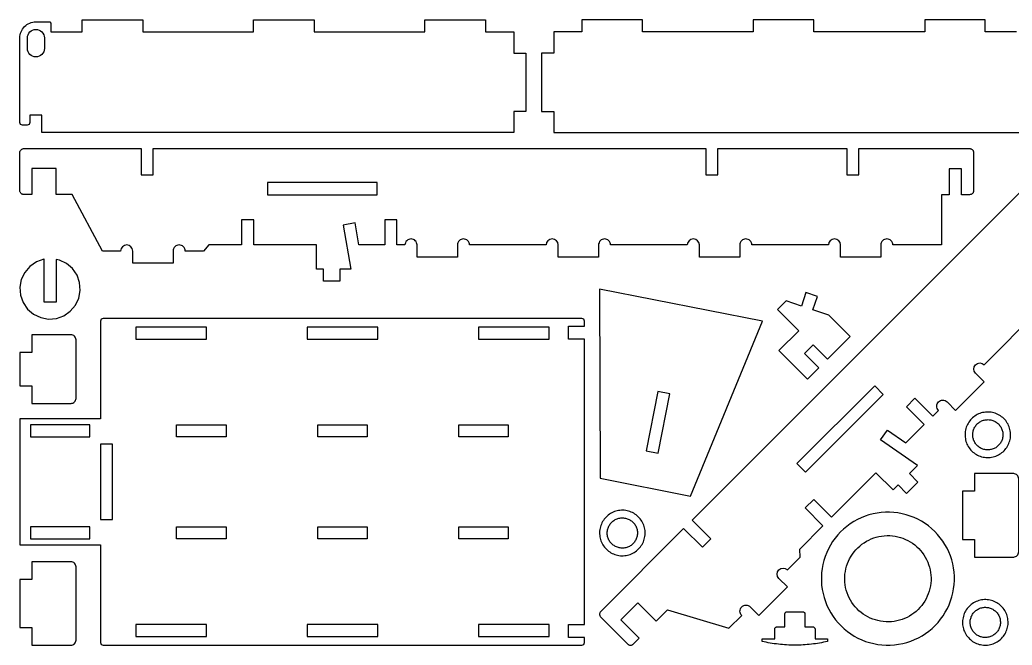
# Model space of a CAD drawing. Extents: x 10 to 601, y 10 to 599.
# Drawn here: x 10.3 to 404, y 9.5 to 257.8 of the extents above; entities that cross this region are included whole.
import ezdxf

# ---------------------------------------------------------------- set-up
doc = ezdxf.new("R2010")
doc.units = 0
doc.header["$MEASUREMENT"] = 0
doc.layers.add('EXT', color=1, linetype='CONTINUOUS')
doc.layers.add('INT', color=150, linetype='CONTINUOUS')

msp = doc.modelspace()

# ---------------------------------------------------------------- linework, layer by layer
at = {"layer": 'EXT'}
for points in [[(11.28, 216.04, -0.414214), (10.28, 217.04), (10.28, 250.66, -0.414214), (16.64, 257.02), (22.04, 257.02, -0.414214), (22.54, 256.52), (22.54, 253.04), (35.02, 253.04), (35.02, 257.84), (59.02, 257.84), (59.02, 253.04), (103.02, 253.04), (103.02, 257.84), (127.02, 257.84), (127.02, 253.04), (171.02, 253.04), (171.02, 257.84), (195.02, 257.84), (195.02, 253.04), (206.22, 253.04), (206.22, 244.65), (211.02, 244.65), (211.02, 221.43), (206.22, 221.43), (206.22, 213.04), (19.02, 213.04), (19.02, 220.04), (14.22, 220.04), (14.22, 217.04, -0.414214), (13.22, 216.04)], [(10.5, 189.25), (10.4, 189.43), (10.34, 189.63), (10.3, 189.84), (10.28, 190.05), (10.28, 205.13), (10.3, 205.34), (10.34, 205.55), (10.4, 205.75), (10.5, 205.93), (10.61, 206.11), (10.75, 206.26), (10.91, 206.4), (11.08, 206.52), (11.27, 206.61), (11.47, 206.68), (11.67, 206.72), (11.88, 206.73), (58.4, 206.73), (58.4, 196.23), (63.2, 196.23), (63.2, 206.73), (282.4, 206.73), (282.4, 196.23), (287.2, 196.23), (287.2, 206.73), (338.4, 206.73), (338.4, 196.23), (343.2, 196.23), (343.2, 206.73), (387.08, 206.73), (387.29, 206.72), (387.5, 206.68), (387.69, 206.61), (387.88, 206.52), (388.06, 206.4), (388.21, 206.26), (388.35, 206.11), (388.47, 205.93), (388.56, 205.75), (388.63, 205.55), (388.67, 205.34), (388.68, 205.13), (388.68, 190.01), (388.67, 189.8), (388.63, 189.6), (388.56, 189.4), (388.47, 189.21), (388.35, 189.04), (388.21, 188.88), (388.06, 188.74), (387.88, 188.63), (387.69, 188.54), (387.5, 188.47), (387.29, 188.43), (387.08, 188.41), (383.82, 188.41), (383.82, 198.71), (379.02, 198.71), (379.02, 188.41), (375.88, 188.41), (375.88, 168.44), (356.68, 168.44, 0.414214), (354.28, 170.84, 0.414214), (351.88, 168.44), (351.88, 163.64), (335.88, 163.64), (335.88, 168.44, 1), (331.08, 168.44), (300.68, 168.44, 0.414214), (298.28, 170.84, 0.414214), (295.88, 168.44), (295.88, 163.64), (279.88, 163.64), (279.88, 168.44, 1), (275.08, 168.44), (244.68, 168.44, 0.414214), (242.28, 170.84, 0.414214), (239.88, 168.44), (239.88, 163.64), (223.88, 163.64), (223.88, 168.44, 1), (219.08, 168.44), (188.68, 168.44, 0.414214), (186.28, 170.84, 0.414214), (183.88, 168.44), (183.88, 163.64), (167.88, 163.64), (167.88, 168.44, 0.414214), (165.48, 170.84, 0.414214), (163.08, 168.44), (159.88, 168.44), (159.88, 178.44), (155.08, 178.44), (155.08, 168.44), (144.8, 168.44), (143.26, 177.17), (138.54, 176.34), (141.64, 158.84), (137.18, 158.84), (137.18, 154.04), (130.78, 154.04), (130.78, 158.84), (127.98, 158.84), (127.98, 168.44), (103.08, 168.44), (103.08, 178.44), (98.28, 178.44), (98.28, 168.44), (85.21, 168.44), (83.08, 166.05), (75.88, 166.05, 0.414214), (73.48, 168.45, 0.414214), (71.08, 166.05), (71.08, 161.25), (55.08, 161.25), (55.08, 166.05, 1), (50.28, 166.05), (43.08, 166.05), (31.08, 188.45), (24.68, 188.45), (24.68, 198.75), (15.08, 198.75), (15.08, 188.45), (11.88, 188.45), (11.67, 188.46), (11.47, 188.5), (11.27, 188.57), (11.08, 188.66), (10.91, 188.78), (10.75, 188.91), (10.61, 189.07)], [(234.28, 138.24, 0.414214), (233.28, 139.24), (43.28, 139.24, 0.414214), (42.28, 138.24), (42.28, 99.44), (10.28, 99.44), (10.28, 49.34), (42.28, 49.34), (42.28, 10.54, 0.414214), (43.28, 9.54), (233.28, 9.54, 0.414214), (234.28, 10.54), (234.28, 12.54), (227.97, 12.54), (227.97, 17.73), (234.28, 17.73), (234.28, 131.06), (227.97, 131.06), (227.97, 136.24), (234.28, 136.24)], [(10.28, 112.54), (14.98, 112.54), (14.98, 105.54), (30.58, 105.54, 0.414214), (32.58, 107.54), (32.58, 130.79, 0.414214), (30.58, 132.79), (14.98, 132.79), (14.98, 125.79), (10.28, 125.79)], [(388.98, 44.54), (404.58, 44.54, 0.414214), (406.58, 46.54), (406.58, 75.65, 0.414214), (404.58, 77.65), (388.98, 77.65), (388.98, 70.65), (384.28, 70.65), (384.28, 51.54), (388.98, 51.54)], [(14.98, 9.54), (30.58, 9.54, 0.414214), (32.58, 11.54), (32.58, 40.65, 0.414214), (30.58, 42.65), (14.98, 42.65), (14.98, 35.65), (10.28, 35.65), (10.28, 16.54), (14.98, 16.54)]]:
    msp.add_lwpolyline(points, format="xyb", close=True, dxfattribs=at)
msp.add_lwpolyline([(405.76, 253.04), (393.28, 253.04), (393.28, 257.84), (369.28, 257.84), (369.28, 253.04), (325.28, 253.04), (325.28, 257.84), (301.28, 257.84), (301.28, 253.04), (257.28, 253.04), (257.28, 257.84), (233.28, 257.84), (233.28, 253.04), (222.08, 253.04), (222.08, 244.65), (217.28, 244.65), (217.28, 221.43), (222.08, 221.43), (222.08, 213.04), (409.28, 213.04)], dxfattribs=at)
msp.add_lwpolyline([(432.04, 214.23), (277.04, 59.23), (284.47, 51.8), (281.07, 48.41), (273.64, 55.83), (240.75, 22.94), (240.62, 22.79), (240.5, 22.61), (240.41, 22.42), (240.34, 22.23), (240.3, 22.02), (240.29, 21.81), (240.3, 21.6), (240.34, 21.4), (240.41, 21.2), (240.5, 21.01), (240.62, 20.84), (240.75, 20.68), (251.42, 10.01), (251.58, 9.87), (251.75, 9.76), (251.94, 9.67), (252.14, 9.6), (252.35, 9.56), (252.55, 9.54), (252.76, 9.56), (252.97, 9.6), (253.17, 9.67), (253.35, 9.76), (253.53, 9.87), (253.69, 10.01), (255.95, 12.27), (248.66, 19.56), (255.45, 26.35), (262.74, 19.06), (267.26, 23.59), (291.59, 16.23), (296.68, 21.33, -0.414214), (296.68, 24.72, -0.414214), (300.07, 24.72), (303.47, 21.33), (314.78, 32.64), (311.39, 36.03, -1), (314.78, 39.43), (319.87, 44.52), (319.68, 47.72), (328.93, 56.96), (321.85, 64.03), (325.25, 67.43), (332.32, 60.35), (349.92, 77.96), (356.71, 71.17), (358.69, 73.15), (362.09, 69.76), (366.61, 74.28), (363.22, 77.68), (366.37, 80.83), (351.8, 91.01), (354.56, 94.94), (361.82, 89.86), (369.09, 97.12), (362.02, 104.19), (365.41, 107.59), (372.48, 100.52), (374.75, 102.78, -0.414214), (374.75, 106.17, -0.414214), (378.14, 106.17), (381.53, 102.78), (392.85, 114.09), (389.45, 117.49, -1), (392.85, 120.88), (414.34, 142.38, -0.414214)], format="xyb", dxfattribs=at)
for points in [[(30.3, 142.1), (32.34, 144.49), (33.69, 147.31), (34.26, 150.39), (34.01, 153.52), (32.97, 156.47), (31.2, 159.05), (28.81, 161.09), (25.99, 162.44), (24.67, 162.68), (24.67, 145.72), (19.87, 145.72), (19.87, 162.76), (19.78, 162.76), (16.83, 161.72), (14.25, 159.94), (12.21, 157.56), (10.86, 154.73), (10.29, 151.65), (10.54, 148.53), (11.58, 145.58), (13.36, 143), (15.74, 140.96), (18.57, 139.61), (21.65, 139.04), (24.77, 139.29), (27.72, 140.33)], [(276.38, 68.75), (304.93, 138.15), (240.29, 150.83), (240.5, 75.79)], [(322.73, 115.16), (327.25, 119.69), (321.59, 125.34), (324.99, 128.74), (330.65, 123.08), (339.7, 132.13), (331.27, 140.56), (324.92, 142.68), (326.69, 147.99), (322.14, 149.51), (320.37, 144.19), (314.3, 146.22), (310.9, 142.82), (319.33, 134.39), (311.41, 126.48)], [(388.41, 86.24), (388.85, 85.88), (389.31, 85.55), (389.79, 85.25), (390.29, 84.98), (390.81, 84.75), (391.34, 84.54), (391.88, 84.37), (392.43, 84.24), (392.99, 84.14), (393.56, 84.07), (394.12, 84.04), (394.69, 84.05), (395.26, 84.09), (395.82, 84.16), (396.38, 84.28), (396.93, 84.42), (397.46, 84.6), (397.99, 84.82), (398.5, 85.06), (399, 85.34), (399.47, 85.65), (399.93, 85.99), (400.36, 86.35), (400.77, 86.75), (401.16, 87.17), (401.52, 87.61), (401.85, 88.07), (402.15, 88.55), (402.41, 89.05), (402.65, 89.57), (402.85, 90.1), (403.03, 90.64), (403.16, 91.19), (403.26, 91.75), (403.33, 92.31), (403.36, 92.88), (403.35, 93.45), (403.31, 94.02), (403.23, 94.58), (403.12, 95.13), (402.98, 95.68), (402.8, 96.22), (402.58, 96.75), (402.33, 97.26), (402.06, 97.75), (401.75, 98.23), (401.41, 98.69), (401.04, 99.12), (400.65, 99.53), (400.23, 99.92), (399.79, 100.27), (399.33, 100.6), (398.85, 100.9), (398.35, 101.17), (397.83, 101.41), (397.3, 101.61), (396.76, 101.78), (396.21, 101.92), (395.65, 102.02), (395.08, 102.09), (394.52, 102.12), (393.95, 102.11), (393.38, 102.07), (392.82, 101.99), (392.26, 101.88), (391.71, 101.73), (391.18, 101.55), (390.65, 101.34), (390.14, 101.09), (389.64, 100.81), (389.17, 100.51), (388.71, 100.17), (388.28, 99.8), (387.87, 99.41), (387.48, 98.99), (387.12, 98.55), (386.79, 98.09), (386.5, 97.6), (386.23, 97.1), (385.99, 96.59), (385.79, 96.06), (385.62, 95.52), (385.48, 94.96), (385.38, 94.41), (385.31, 93.84), (385.28, 93.27), (385.29, 92.71), (385.33, 92.14), (385.41, 91.58), (385.52, 91.02), (385.66, 90.47), (385.84, 89.93), (386.06, 89.41), (386.31, 88.9), (386.58, 88.4), (386.89, 87.92), (387.23, 87.47), (387.6, 87.03), (387.99, 86.62)], [(391.02, 88.07), (390.71, 88.28), (390.42, 88.52), (390.14, 88.78), (389.88, 89.05), (389.63, 89.33), (389.41, 89.63), (389.2, 89.95), (389.01, 90.28), (388.85, 90.62), (388.7, 90.97), (388.58, 91.32), (388.48, 91.69), (388.41, 92.05), (388.36, 92.43), (388.33, 92.8), (388.32, 93.18), (388.34, 93.56), (388.38, 93.93), (388.45, 94.3), (388.54, 94.67), (388.65, 95.03), (388.78, 95.38), (388.94, 95.73), (389.11, 96.06), (389.31, 96.38), (389.53, 96.69), (389.76, 96.98), (390.02, 97.26), (390.29, 97.52), (390.58, 97.77), (390.88, 97.99), (391.19, 98.2), (391.52, 98.38), (391.86, 98.55), (392.21, 98.69), (392.56, 98.82), (392.93, 98.91), (393.3, 98.99), (393.67, 99.04), (394.05, 99.07), (394.42, 99.08), (394.8, 99.06), (395.17, 99.02), (395.55, 98.95), (395.91, 98.86), (396.27, 98.75), (396.62, 98.62), (396.97, 98.46), (397.3, 98.29), (397.62, 98.09), (397.93, 97.87), (398.22, 97.63), (398.5, 97.38), (398.76, 97.11), (399.01, 96.82), (399.23, 96.52), (399.44, 96.21), (399.63, 95.88), (399.79, 95.54), (399.94, 95.19), (400.06, 94.83), (400.16, 94.47), (400.23, 94.1), (400.28, 93.73), (400.31, 93.35), (400.32, 92.97), (400.3, 92.6), (400.26, 92.22), (400.19, 91.85), (400.11, 91.49), (399.99, 91.13), (399.86, 90.77), (399.7, 90.43), (399.53, 90.1), (399.33, 89.78), (399.11, 89.47), (398.88, 89.17), (398.62, 88.9), (398.35, 88.63), (398.06, 88.39), (397.76, 88.16), (397.45, 87.96), (397.12, 87.77), (396.78, 87.61), (396.43, 87.46), (396.08, 87.34), (395.71, 87.24), (395.34, 87.17), (394.97, 87.11), (394.59, 87.08), (394.22, 87.08), (393.84, 87.1), (393.47, 87.14), (393.1, 87.2), (392.73, 87.29), (392.37, 87.4), (392.02, 87.54), (391.67, 87.69), (391.34, 87.87)], [(243.41, 47.24), (243.85, 46.88), (244.31, 46.55), (244.79, 46.25), (245.29, 45.98), (245.81, 45.75), (246.34, 45.54), (246.88, 45.37), (247.43, 45.24), (247.99, 45.14), (248.56, 45.07), (249.12, 45.04), (249.69, 45.05), (250.26, 45.09), (250.82, 45.16), (251.38, 45.28), (251.93, 45.42), (252.46, 45.6), (252.99, 45.82), (253.5, 46.06), (254, 46.34), (254.47, 46.65), (254.93, 46.99), (255.36, 47.35), (255.77, 47.75), (256.16, 48.17), (256.52, 48.61), (256.85, 49.07), (257.15, 49.55), (257.41, 50.05), (257.65, 50.57), (257.85, 51.1), (258.03, 51.64), (258.16, 52.19), (258.26, 52.75), (258.33, 53.31), (258.36, 53.88), (258.35, 54.45), (258.31, 55.02), (258.23, 55.58), (258.12, 56.13), (257.98, 56.68), (257.8, 57.22), (257.58, 57.75), (257.33, 58.26), (257.06, 58.75), (256.75, 59.23), (256.41, 59.69), (256.04, 60.12), (255.65, 60.53), (255.23, 60.92), (254.79, 61.27), (254.33, 61.6), (253.85, 61.9), (253.35, 62.17), (252.83, 62.41), (252.3, 62.61), (251.76, 62.78), (251.21, 62.92), (250.65, 63.02), (250.08, 63.09), (249.52, 63.12), (248.95, 63.11), (248.38, 63.07), (247.82, 62.99), (247.26, 62.88), (246.71, 62.73), (246.18, 62.55), (245.65, 62.34), (245.14, 62.09), (244.64, 61.81), (244.17, 61.51), (243.71, 61.17), (243.28, 60.8), (242.87, 60.41), (242.48, 59.99), (242.12, 59.55), (241.79, 59.09), (241.5, 58.6), (241.23, 58.1), (240.99, 57.59), (240.79, 57.06), (240.62, 56.52), (240.48, 55.96), (240.38, 55.41), (240.31, 54.84), (240.28, 54.27), (240.29, 53.71), (240.33, 53.14), (240.41, 52.58), (240.52, 52.02), (240.66, 51.47), (240.84, 50.93), (241.06, 50.41), (241.31, 49.9), (241.58, 49.4), (241.89, 48.92), (242.23, 48.47), (242.6, 48.03), (242.99, 47.62)], [(246.02, 49.07), (245.71, 49.28), (245.42, 49.52), (245.14, 49.78), (244.88, 50.05), (244.63, 50.33), (244.41, 50.63), (244.2, 50.95), (244.01, 51.28), (243.85, 51.62), (243.7, 51.97), (243.58, 52.32), (243.48, 52.69), (243.41, 53.05), (243.36, 53.43), (243.33, 53.8), (243.32, 54.18), (243.34, 54.56), (243.38, 54.93), (243.45, 55.3), (243.54, 55.67), (243.65, 56.03), (243.78, 56.38), (243.94, 56.73), (244.11, 57.06), (244.31, 57.38), (244.53, 57.69), (244.76, 57.98), (245.02, 58.26), (245.29, 58.52), (245.58, 58.77), (245.88, 58.99), (246.19, 59.2), (246.52, 59.38), (246.86, 59.55), (247.21, 59.69), (247.56, 59.82), (247.93, 59.91), (248.3, 59.99), (248.67, 60.04), (249.05, 60.07), (249.42, 60.08), (249.8, 60.06), (250.17, 60.02), (250.55, 59.95), (250.91, 59.86), (251.27, 59.75), (251.62, 59.62), (251.97, 59.46), (252.3, 59.29), (252.62, 59.09), (252.93, 58.87), (253.22, 58.63), (253.5, 58.38), (253.76, 58.11), (254.01, 57.82), (254.23, 57.52), (254.44, 57.21), (254.63, 56.88), (254.79, 56.54), (254.94, 56.19), (255.06, 55.83), (255.16, 55.47), (255.23, 55.1), (255.28, 54.73), (255.31, 54.35), (255.32, 53.97), (255.3, 53.6), (255.26, 53.22), (255.19, 52.85), (255.11, 52.49), (254.99, 52.13), (254.86, 51.77), (254.7, 51.43), (254.53, 51.1), (254.33, 50.78), (254.11, 50.47), (253.88, 50.17), (253.62, 49.9), (253.35, 49.63), (253.06, 49.39), (252.76, 49.16), (252.45, 48.96), (252.12, 48.77), (251.78, 48.61), (251.43, 48.46), (251.08, 48.34), (250.71, 48.24), (250.34, 48.17), (249.97, 48.11), (249.59, 48.08), (249.22, 48.08), (248.84, 48.1), (248.47, 48.14), (248.1, 48.2), (247.73, 48.29), (247.37, 48.4), (247.02, 48.54), (246.67, 48.69), (246.34, 48.87)], [(353.98, 9.54), (355.63, 9.55), (357.29, 9.66), (358.93, 9.88), (360.56, 10.2), (362.17, 10.62), (363.74, 11.14), (365.28, 11.76), (366.78, 12.47), (368.23, 13.27), (369.62, 14.17), (370.96, 15.15), (372.23, 16.22), (373.43, 17.36), (374.56, 18.57), (375.61, 19.85), (376.58, 21.2), (377.46, 22.61), (378.26, 24.06), (378.95, 25.57), (379.56, 27.11), (380.06, 28.69), (380.47, 30.3), (380.77, 31.93), (380.97, 33.58), (381.06, 35.23), (381.06, 36.89), (380.94, 38.55), (380.73, 40.19), (380.41, 41.82), (379.99, 43.42), (379.47, 45), (378.85, 46.54), (378.14, 48.03), (377.33, 49.48), (376.43, 50.88), (375.45, 52.22), (374.39, 53.49), (373.25, 54.69), (372.03, 55.82), (370.75, 56.87), (369.4, 57.84), (368, 58.72), (366.54, 59.51), (365.04, 60.21), (363.49, 60.81), (361.91, 61.32), (360.3, 61.72), (358.67, 62.03), (357.03, 62.23), (355.37, 62.32), (353.71, 62.31), (352.06, 62.2), (350.41, 61.98), (348.79, 61.67), (347.18, 61.25), (345.61, 60.73), (344.07, 60.11), (342.57, 59.39), (341.12, 58.59), (339.72, 57.69), (338.39, 56.71), (337.12, 55.65), (335.91, 54.5), (334.78, 53.29), (333.73, 52.01), (332.76, 50.66), (331.88, 49.26), (331.09, 47.8), (330.39, 46.29), (329.79, 44.75), (329.28, 43.17), (328.88, 41.56), (328.58, 39.93), (328.38, 38.28), (328.28, 36.63), (328.29, 34.97), (328.4, 33.32), (328.62, 31.67), (328.94, 30.04), (329.36, 28.44), (329.88, 26.86), (330.5, 25.33), (331.21, 23.83), (332.02, 22.38), (332.91, 20.98), (333.89, 19.65), (334.96, 18.37), (336.1, 17.17), (337.31, 16.04), (338.6, 14.99), (339.94, 14.02), (341.35, 13.14), (342.81, 12.35), (344.31, 11.65), (345.85, 11.05), (347.43, 10.54), (349.04, 10.14), (350.67, 9.84), (352.32, 9.64)], [(355.01, 18.81), (353.94, 18.83), (352.86, 18.91), (351.8, 19.05), (350.74, 19.27), (349.71, 19.55), (348.69, 19.89), (347.69, 20.3), (346.72, 20.77), (345.79, 21.3), (344.89, 21.88), (344.02, 22.53), (343.2, 23.22), (342.43, 23.97), (341.7, 24.76), (341.02, 25.6), (340.4, 26.47), (339.84, 27.39), (339.33, 28.34), (338.88, 29.31), (338.5, 30.32), (338.18, 31.35), (337.92, 32.39), (337.73, 33.45), (337.61, 34.52), (337.56, 35.59), (337.57, 36.67), (337.65, 37.74), (337.8, 38.81), (338.01, 39.86), (338.29, 40.9), (338.63, 41.92), (339.04, 42.91), (339.51, 43.88), (340.04, 44.82), (340.63, 45.72), (341.27, 46.58), (341.96, 47.4), (342.71, 48.18), (343.5, 48.9), (344.34, 49.58), (345.22, 50.2), (346.13, 50.77), (347.08, 51.27), (348.06, 51.72), (349.06, 52.11), (350.09, 52.43), (351.13, 52.68), (352.19, 52.87), (353.26, 52.99), (354.33, 53.05), (355.41, 53.04), (356.48, 52.96), (357.55, 52.81), (358.6, 52.59), (359.64, 52.31), (360.66, 51.97), (361.65, 51.56), (362.62, 51.09), (363.56, 50.56), (364.46, 49.98), (365.32, 49.34), (366.14, 48.64), (366.92, 47.9), (367.65, 47.1), (368.32, 46.27), (368.94, 45.39), (369.51, 44.47), (370.02, 43.53), (370.46, 42.55), (370.85, 41.54), (371.17, 40.52), (371.42, 39.47), (371.61, 38.41), (371.73, 37.34), (371.79, 36.27), (371.78, 35.19), (371.7, 34.12), (371.55, 33.06), (371.34, 32), (371.06, 30.96), (370.71, 29.95), (370.31, 28.95), (369.84, 27.98), (369.31, 27.05), (368.72, 26.14), (368.08, 25.28), (367.38, 24.46), (366.64, 23.69), (365.84, 22.96), (365.01, 22.28), (364.13, 21.66), (363.22, 21.09), (362.27, 20.59), (361.29, 20.14), (360.28, 19.76), (359.26, 19.44), (358.21, 19.18), (357.15, 18.99), (356.09, 18.87)], [(386.99, 12.12), (387.41, 11.74), (387.85, 11.38), (388.31, 11.05), (388.79, 10.75), (389.29, 10.48), (389.81, 10.25), (390.34, 10.04), (390.88, 9.87), (391.43, 9.74), (391.99, 9.64), (392.56, 9.57), (393.12, 9.54), (393.69, 9.55), (394.26, 9.59), (394.82, 9.66), (395.38, 9.78), (395.93, 9.92), (396.46, 10.1), (396.99, 10.32), (397.5, 10.56), (398, 10.84), (398.47, 11.15), (398.93, 11.49), (399.36, 11.85), (399.77, 12.25), (400.16, 12.67), (400.52, 13.11), (400.85, 13.57), (401.15, 14.05), (401.41, 14.55), (401.65, 15.07), (401.85, 15.6), (402.03, 16.14), (402.16, 16.69), (402.26, 17.25), (402.33, 17.81), (402.36, 18.38), (402.35, 18.95), (402.31, 19.52), (402.23, 20.08), (402.12, 20.63), (401.98, 21.18), (401.8, 21.72), (401.58, 22.25), (401.33, 22.76), (401.06, 23.25), (400.75, 23.73), (400.41, 24.19), (400.04, 24.62), (399.65, 25.03), (399.23, 25.42), (398.79, 25.77), (398.33, 26.1), (397.85, 26.4), (397.35, 26.67), (396.83, 26.91), (396.3, 27.11), (395.76, 27.28), (395.21, 27.42), (394.65, 27.52), (394.08, 27.59), (393.52, 27.62), (392.95, 27.61), (392.38, 27.57), (391.82, 27.49), (391.26, 27.38), (390.71, 27.23), (390.18, 27.05), (389.65, 26.84), (389.14, 26.59), (388.64, 26.31), (388.17, 26.01), (387.71, 25.67), (387.28, 25.3), (386.87, 24.91), (386.48, 24.49), (386.12, 24.05), (385.79, 23.59), (385.5, 23.1), (385.23, 22.6), (384.99, 22.09), (384.79, 21.56), (384.62, 21.02), (384.48, 20.46), (384.38, 19.91), (384.31, 19.34), (384.28, 18.77), (384.29, 18.21), (384.33, 17.64), (384.41, 17.08), (384.52, 16.52), (384.66, 15.97), (384.84, 15.43), (385.06, 14.91), (385.31, 14.4), (385.58, 13.9), (385.89, 13.42), (386.23, 12.97), (386.6, 12.53)], [(388.63, 14.83), (388.41, 15.13), (388.2, 15.45), (388.01, 15.78), (387.85, 16.12), (387.7, 16.47), (387.58, 16.82), (387.48, 17.19), (387.41, 17.55), (387.36, 17.93), (387.33, 18.3), (387.32, 18.68), (387.34, 19.06), (387.38, 19.43), (387.45, 19.8), (387.54, 20.17), (387.65, 20.53), (387.78, 20.88), (387.94, 21.23), (388.11, 21.56), (388.31, 21.88), (388.53, 22.19), (388.76, 22.48), (389.02, 22.76), (389.29, 23.02), (389.58, 23.27), (389.88, 23.49), (390.19, 23.7), (390.52, 23.88), (390.86, 24.05), (391.21, 24.19), (391.56, 24.32), (391.93, 24.41), (392.3, 24.49), (392.67, 24.54), (393.05, 24.57), (393.42, 24.58), (393.8, 24.56), (394.17, 24.52), (394.55, 24.45), (394.91, 24.36), (395.27, 24.25), (395.62, 24.12), (395.97, 23.96), (396.3, 23.79), (396.62, 23.59), (396.93, 23.37), (397.22, 23.13), (397.5, 22.88), (397.76, 22.61), (398.01, 22.32), (398.23, 22.02), (398.44, 21.71), (398.63, 21.38), (398.79, 21.04), (398.94, 20.69), (399.06, 20.33), (399.16, 19.97), (399.23, 19.6), (399.28, 19.23), (399.31, 18.85), (399.32, 18.47), (399.3, 18.1), (399.26, 17.72), (399.19, 17.35), (399.11, 16.99), (398.99, 16.63), (398.86, 16.27), (398.7, 15.93), (398.53, 15.6), (398.33, 15.28), (398.11, 14.97), (397.88, 14.67), (397.62, 14.4), (397.35, 14.13), (397.06, 13.89), (396.76, 13.66), (396.45, 13.46), (396.12, 13.27), (395.78, 13.11), (395.43, 12.96), (395.08, 12.84), (394.71, 12.74), (394.34, 12.67), (393.97, 12.61), (393.59, 12.58), (393.22, 12.58), (392.84, 12.6), (392.47, 12.64), (392.1, 12.7), (391.73, 12.79), (391.37, 12.9), (391.02, 13.04), (390.67, 13.19), (390.34, 13.37), (390.02, 13.57), (389.71, 13.78), (389.42, 14.02), (389.14, 14.28), (388.88, 14.55)], [(320.78, 22.84), (320.88, 22.83), (320.98, 22.82), (321.08, 22.8), (321.17, 22.76), (321.26, 22.72), (321.34, 22.67), (321.42, 22.61), (321.49, 22.55), (321.55, 22.48), (321.61, 22.4), (321.66, 22.32), (321.7, 22.23), (321.74, 22.14), (321.76, 22.04), (321.78, 21.94), (321.78, 21.84), (321.78, 16.84), (324.78, 16.84), (324.88, 16.83), (324.98, 16.82), (325.08, 16.8), (325.17, 16.76), (325.26, 16.72), (325.34, 16.67), (325.42, 16.61), (325.49, 16.55), (325.55, 16.48), (325.61, 16.4), (325.66, 16.32), (325.7, 16.23), (325.74, 16.14), (325.76, 16.04), (325.78, 15.94), (325.78, 15.84), (325.78, 12.04), (330.78, 12.04), (330.78, 11.04), (329.98, 10.86), (329.17, 10.69), (328.37, 10.53), (327.56, 10.38), (326.75, 10.25), (325.94, 10.13), (325.13, 10.01), (324.31, 9.92), (323.5, 9.83), (322.68, 9.75), (321.87, 9.69), (321.05, 9.63), (320.24, 9.59), (319.42, 9.56), (318.6, 9.55), (317.78, 9.54), (316.96, 9.55), (316.15, 9.56), (315.33, 9.59), (314.51, 9.63), (313.7, 9.69), (312.88, 9.75), (312.06, 9.83), (311.25, 9.92), (310.44, 10.01), (309.62, 10.13), (308.81, 10.25), (308, 10.38), (307.2, 10.53), (306.39, 10.69), (305.58, 10.86), (304.78, 11.04), (304.78, 12.04), (309.78, 12.04), (309.78, 15.84), (309.79, 15.94), (309.8, 16.04), (309.83, 16.14), (309.86, 16.23), (309.9, 16.32), (309.95, 16.4), (310.01, 16.48), (310.07, 16.55), (310.15, 16.61), (310.22, 16.67), (310.31, 16.72), (310.39, 16.76), (310.48, 16.8), (310.58, 16.82), (310.68, 16.83), (310.78, 16.84), (313.78, 16.84), (313.78, 21.84), (313.79, 21.94), (313.8, 22.04), (313.83, 22.14), (313.86, 22.23), (313.9, 22.32), (313.95, 22.4), (314.01, 22.48), (314.07, 22.55), (314.15, 22.61), (314.22, 22.67), (314.31, 22.72), (314.39, 22.76), (314.48, 22.8), (314.58, 22.82), (314.68, 22.83), (314.78, 22.84)]]:
    msp.add_lwpolyline(points, close=True, dxfattribs=at)
at = {"layer": 'INT'}
msp.add_lwpolyline([(13.28, 246.46), (13.28, 250.66, -0.414214), (16.64, 254.02, -0.414214), (20, 250.66), (20, 246.46, -0.414214), (16.64, 243.11, -0.414214)], format="xyb", close=True, dxfattribs=at)
for points in [[(108.48, 188.4), (152.08, 188.4), (152.08, 193.25), (108.48, 193.25)], [(84.28, 131.06), (84.28, 135.86), (56.28, 135.86), (56.28, 131.06)], [(152.28, 131.06), (152.28, 135.86), (124.28, 135.86), (124.28, 131.06)], [(220.28, 131.06), (220.28, 135.86), (192.28, 135.86), (192.28, 131.06)], [(263.54, 85.81), (268.16, 109.36), (263.45, 110.29), (258.83, 86.74)], [(349.43, 112.54), (352.86, 109.11), (322.03, 78.28), (318.6, 81.71)], [(38.08, 97.04), (14.48, 97.04), (14.48, 92.24), (38.08, 92.24)], [(92.08, 92.24), (72.48, 92.24), (72.48, 97.04), (92.08, 97.04)], [(148.08, 92.24), (128.48, 92.24), (128.48, 97.04), (148.08, 97.04)], [(204.08, 97.04), (204.08, 92.24), (184.48, 92.24), (184.48, 97.04)], [(47.08, 89.38), (42.28, 89.38), (42.28, 59.38), (47.08, 59.38)], [(38.08, 56.54), (14.48, 56.54), (14.48, 51.74), (38.08, 51.74)], [(92.08, 56.54), (92.08, 51.74), (72.48, 51.74), (72.48, 56.54)], [(148.08, 56.54), (148.08, 51.74), (128.48, 51.74), (128.48, 56.54)], [(204.08, 56.54), (204.08, 51.74), (184.48, 51.74), (184.48, 56.54)], [(56.28, 17.73), (56.28, 12.93), (84.28, 12.93), (84.28, 17.73)], [(124.28, 17.73), (124.28, 12.93), (152.28, 12.93), (152.28, 17.73)], [(192.28, 17.73), (192.28, 12.93), (220.28, 12.93), (220.28, 17.73)]]:
    msp.add_lwpolyline(points, close=True, dxfattribs=at)

doc.saveas('drawing.dxf')
